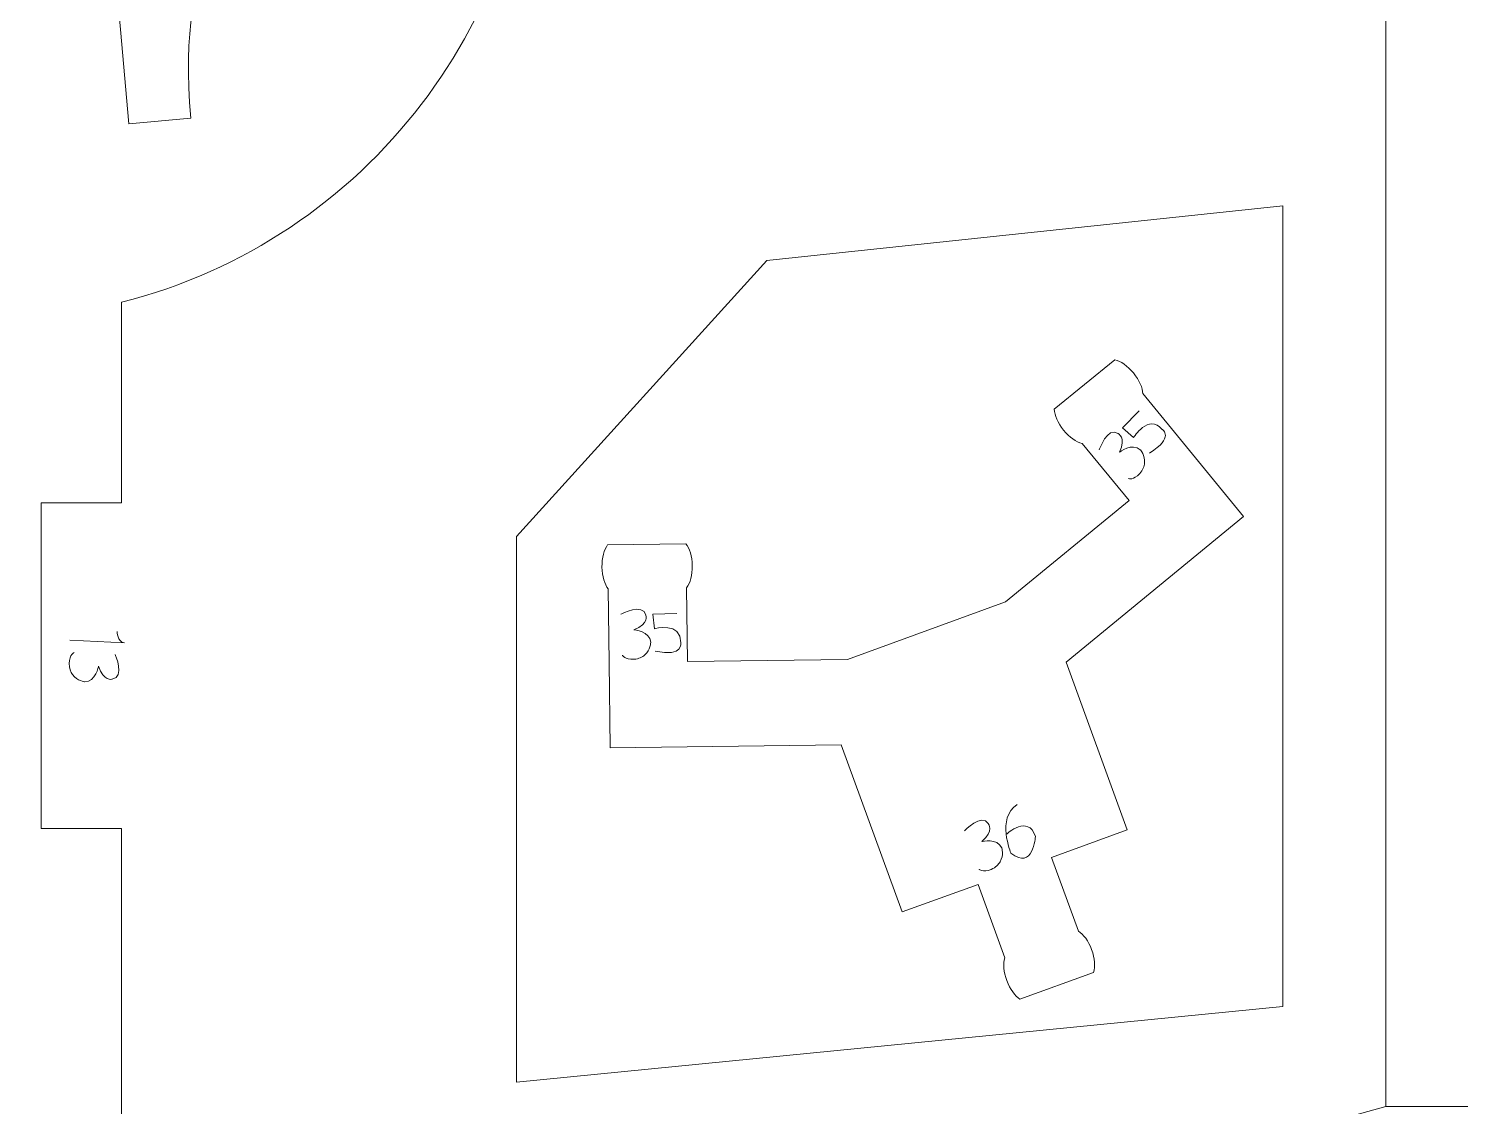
# Model space of a CAD drawing. Header units: centimetres. Extents: x -25 to 25, y -32.5 to 32.5.
# Drawn here: x -14.24 to -8.75, y -11.95 to -7.83 of the extents above; entities that cross this region are included whole.
import ezdxf

# ---------------------------------------------------------------- set-up
doc = ezdxf.new("R2010")
doc.units = ezdxf.units.CM
doc.header["$MEASUREMENT"] = 0
doc.layers.add('Capa 1', color=7, linetype='Continuous')

msp = doc.modelspace()

# ---------------------------------------------------------------- linework, layer by layer
at = {"layer": 'Capa 1', "color": 250, "lineweight": 9}
for points, knots in [([(-9.1723, -7.64937), (-9.1723, -7.64937), (-9.03691, -7.64937), (-9.03691, -7.64937), (-9.03691, -7.64937), (-9.03691, -7.64937), (-9.03691, -11.9547), (-9.03691, -11.9547), (-9.03691, -11.9547), (-9.03691, -11.9547), (-10.64317, -12.40194), (-10.64317, -12.40194), (-10.64317, -12.40194), (-10.64434, -12.39776), (-10.72507, -12.10227), (-10.72507, -12.10227), (-10.72507, -12.10227), (-10.72507, -12.10227), (-11.40795, -12.29425), (-11.40795, -12.29425), (-11.40795, -12.29425), (-11.40795, -12.29425), (-11.32437, -12.5916), (-11.32437, -12.5916), (-11.32437, -12.5916), (-11.32437, -12.5916), (-11.61796, -12.67334), (-11.61796, -12.67334), (-11.61796, -12.67334), (-11.61796, -12.67334), (-11.92924, -17.35374), (-11.92924, -17.35374), (-11.92924, -17.35374), (-11.92924, -17.35374), (-12.49025, -17.35343), (-12.49025, -17.35343), (-12.49025, -17.35343), (-12.49025, -17.35343), (-12.49025, -15.92886), (-12.49025, -15.92886), (-12.49025, -15.92886), (-12.49025, -15.92886), (-13.88013, -14.25651), (-13.88013, -14.25651), (-13.88013, -14.25651), (-13.88013, -14.25651), (-13.88013, -13.262), (-13.88013, -13.262), (-13.88013, -13.262), (-13.88013, -13.262), (-14.18901, -13.26203), (-14.18901, -13.26203), (-14.18901, -13.26203), (-14.18901, -13.26203), (-14.18901, -12.0137), (-14.18901, -12.0137), (-14.18901, -12.0137), (-14.18901, -12.0137), (-13.88013, -12.0137), (-13.88013, -12.0137), (-13.88013, -12.0137), (-13.88013, -12.0137), (-13.88013, -10.89024), (-13.88013, -10.89024), (-13.88013, -10.89024), (-13.88013, -10.89024), (-14.18901, -10.89024), (-14.18901, -10.89024), (-14.18901, -10.89024), (-14.18901, -10.89024), (-14.18901, -9.64191), (-14.18901, -9.64191), (-14.18901, -9.64191), (-14.18901, -9.64191), (-13.88013, -9.64193), (-13.88013, -9.64193), (-13.88013, -9.64193), (-13.88013, -9.64193), (-13.88013, -8.87375), (-13.88013, -8.87375), (-13.88013, -8.87375), (-12.9393, -8.63427), (-12.28617, -7.77991), (-12.30182, -6.80921), (-12.30182, -6.80921), (-12.31747, -5.83851), (-13.0451, -4.9958), (-13.99316, -4.78678), (-13.99316, -4.78678), (-13.99316, -4.78678), (-13.99316, -4.03776), (-13.99316, -4.03776), (-13.99316, -4.03776), (-13.99316, -4.03776), (-13.3734, -4.03776), (-13.3734, -4.03776), (-13.3734, -4.03776), (-13.3734, -4.03776), (-13.37341, -4.34662), (-13.37341, -4.34662), (-13.37341, -4.34662), (-13.37341, -4.34662), (-12.1516, -4.34662), (-12.1516, -4.34662), (-12.1516, -4.34662), (-12.1516, -4.34662), (-12.15164, -4.03776), (-12.15164, -4.03776), (-12.15164, -4.03776), (-12.15164, -4.03776), (-11.33399, -4.03776), (-11.33399, -4.03776), (-11.33399, -4.03776), (-11.33399, -4.03776), (-10.81065, -4.22066), (-10.81065, -4.22066), (-10.81065, -4.22066), (-10.81065, -4.22066), (-10.91575, -4.51592), (-10.91575, -4.51592), (-10.91575, -4.51592), (-10.91575, -4.51592), (-9.91128, -4.86214), (-9.91128, -4.86214), (-9.91128, -4.86214), (-9.91128, -4.86214), (-9.81063, -4.57013), (-9.81063, -4.57013), (-9.81063, -4.57013), (-9.81063, -4.57013), (-9.03691, -4.84052), (-9.03691, -4.84052), (-9.03691, -4.84052), (-9.03691, -4.84052), (-9.03691, -6.40182), (-9.03691, -6.40182), (-9.03691, -6.40182), (-9.03691, -6.40182), (-9.1723, -6.40104), (-9.1723, -6.40104)], [0, 0, 0, 0, 0.0277778, 0.0277778, 0.0277778, 0.0277778, 0.0555556, 0.0555556, 0.0555556, 0.0555556, 0.0833333, 0.0833333, 0.0833333, 0.0833333, 0.1111111, 0.1111111, 0.1111111, 0.1111111, 0.1388889, 0.1388889, 0.1388889, 0.1388889, 0.1666667, 0.1666667, 0.1666667, 0.1666667, 0.1944444, 0.1944444, 0.1944444, 0.1944444, 0.2222222, 0.2222222, 0.2222222, 0.2222222, 0.25, 0.25, 0.25, 0.25, 0.2777778, 0.2777778, 0.2777778, 0.2777778, 0.3055556, 0.3055556, 0.3055556, 0.3055556, 0.3333333, 0.3333333, 0.3333333, 0.3333333, 0.3611111, 0.3611111, 0.3611111, 0.3611111, 0.3888889, 0.3888889, 0.3888889, 0.3888889, 0.4166667, 0.4166667, 0.4166667, 0.4166667, 0.4444444, 0.4444444, 0.4444444, 0.4444444, 0.4722222, 0.4722222, 0.4722222, 0.4722222, 0.5, 0.5, 0.5, 0.5, 0.5277778, 0.5277778, 0.5277778, 0.5277778, 0.5555556, 0.5555556, 0.5555556, 0.5555556, 0.5833333, 0.5833333, 0.5833333, 0.5833333, 0.6111111, 0.6111111, 0.6111111, 0.6111111, 0.6388889, 0.6388889, 0.6388889, 0.6388889, 0.6666667, 0.6666667, 0.6666667, 0.6666667, 0.6944444, 0.6944444, 0.6944444, 0.6944444, 0.7222222, 0.7222222, 0.7222222, 0.7222222, 0.75, 0.75, 0.75, 0.75, 0.7777778, 0.7777778, 0.7777778, 0.7777778, 0.8055556, 0.8055556, 0.8055556, 0.8055556, 0.8333333, 0.8333333, 0.8333333, 0.8333333, 0.8611111, 0.8611111, 0.8611111, 0.8611111, 0.8888889, 0.8888889, 0.8888889, 0.8888889, 0.9166667, 0.9166667, 0.9166667, 0.9166667, 0.9444444, 0.9444444, 0.9444444, 0.9444444, 1, 1, 1, 1]), ([(-9.43222, -11.57219), (-9.43222, -11.57219), (-9.43222, -8.50428), (-9.43222, -8.50428), (-9.43222, -8.50428), (-9.43222, -8.50428), (-11.40875, -8.71323), (-11.40875, -8.71323), (-11.40875, -8.71323), (-11.40875, -8.71323), (-12.36717, -9.77103), (-12.36717, -9.77103), (-12.36717, -9.77103), (-12.36717, -9.77103), (-12.36717, -11.86184), (-12.36717, -11.86184), (-12.36717, -11.86184), (-12.36717, -11.86184), (-9.43222, -11.57219), (-9.43222, -11.57219)], [0, 0, 0, 0, 0.1666667, 0.1666667, 0.1666667, 0.1666667, 0.3333333, 0.3333333, 0.3333333, 0.3333333, 0.5, 0.5, 0.5, 0.5, 0.6666667, 0.6666667, 0.6666667, 0.6666667, 1, 1, 1, 1]), ([(-9.03692, -11.95469), (-9.03692, -11.95469), (-6.28396, -11.95469), (-6.28396, -11.95469), (-6.28396, -11.95469), (-6.28396, -11.95469), (-6.28396, -11.64581), (-6.28396, -11.64581), (-6.28396, -11.64581), (-6.28396, -11.64581), (-4.32338, -11.64581), (-4.32338, -11.64581), (-4.32338, -11.64581), (-4.32338, -11.64581), (-4.32338, -11.95469), (-4.32338, -11.95469), (-4.32338, -11.95469), (-4.32338, -11.95469), (-1.57042, -11.95469), (-1.57042, -11.95469)], [0, 0, 0, 0, 0.1666667, 0.1666667, 0.1666667, 0.1666667, 0.3333333, 0.3333333, 0.3333333, 0.3333333, 0.5, 0.5, 0.5, 0.5, 0.6666667, 0.6666667, 0.6666667, 0.6666667, 1, 1, 1, 1])]:
    msp.add_open_spline(points, degree=3, knots=knots, dxfattribs=at)
at = {"layer": 'Capa 1', "color": 250, "lineweight": 18}
for points, knots in [([(-14.21809, -6.95737), (-14.1998, -7.16482), (-14.08579, -7.34392), (-13.91652, -7.46543), (-13.91652, -7.46543), (-13.91652, -7.46543), (-13.85267, -8.18977), (-13.85267, -8.18977), (-13.85267, -8.18977), (-13.85267, -8.18977), (-13.61547, -8.16886), (-13.61547, -8.16886), (-13.61547, -8.16886), (-13.64428, -7.84193), (-13.60271, -7.59348), (-13.5099, -7.62383), (-13.5099, -7.62383), (-13.44224, -7.64594), (-13.36606, -7.63517), (-13.29127, -7.62858), (-13.29127, -7.62858), (-13.00961, -7.60375), (-12.76987, -7.46432), (-12.62881, -7.26902), (-12.62881, -7.26902), (-12.62881, -7.26902), (-13.37033, -7.33438), (-13.37033, -7.33438), (-13.37033, -7.33438), (-13.37033, -7.33438), (-13.39667, -7.03554), (-13.39667, -7.03554), (-13.39667, -7.03554), (-13.39667, -7.03554), (-12.50024, -6.95653), (-12.50024, -6.95653), (-12.50024, -6.95653), (-12.4932, -6.90726), (-12.49166, -6.85676), (-12.49617, -6.80559), (-12.49617, -6.80559), (-12.50068, -6.75441), (-12.51103, -6.70496), (-12.52658, -6.65768), (-12.52658, -6.65768), (-12.52658, -6.65768), (-13.42302, -6.7367), (-13.42302, -6.7367), (-13.42302, -6.7367), (-13.42302, -6.7367), (-13.44936, -6.43786), (-13.44936, -6.43786), (-13.44936, -6.43786), (-13.44936, -6.43786), (-12.70783, -6.3725), (-12.70783, -6.3725), (-12.70783, -6.3725), (-12.88089, -6.20489), (-13.14132, -6.10954), (-13.42298, -6.13437), (-13.42298, -6.13437), (-13.48573, -6.1399), (-13.54729, -6.1482), (-13.60434, -6.16738), (-13.60434, -6.16738), (-13.69918, -6.19929), (-13.80898, -5.97345), (-13.84462, -5.56921), (-13.84462, -5.56921), (-13.84462, -5.56921), (-14.08182, -5.59012), (-14.08182, -5.59012), (-14.08182, -5.59012), (-14.08182, -5.59012), (-14.01004, -6.40438), (-14.01004, -6.40438), (-14.01004, -6.40438), (-14.15545, -6.55363), (-14.23638, -6.74991), (-14.21809, -6.95737)], [0, 0, 0, 0, 0.047619, 0.047619, 0.047619, 0.047619, 0.0952381, 0.0952381, 0.0952381, 0.0952381, 0.1428571, 0.1428571, 0.1428571, 0.1428571, 0.1904762, 0.1904762, 0.1904762, 0.1904762, 0.2380952, 0.2380952, 0.2380952, 0.2380952, 0.2857143, 0.2857143, 0.2857143, 0.2857143, 0.3333333, 0.3333333, 0.3333333, 0.3333333, 0.3809524, 0.3809524, 0.3809524, 0.3809524, 0.4285714, 0.4285714, 0.4285714, 0.4285714, 0.4761905, 0.4761905, 0.4761905, 0.4761905, 0.5238095, 0.5238095, 0.5238095, 0.5238095, 0.5714286, 0.5714286, 0.5714286, 0.5714286, 0.6190476, 0.6190476, 0.6190476, 0.6190476, 0.6666667, 0.6666667, 0.6666667, 0.6666667, 0.7142857, 0.7142857, 0.7142857, 0.7142857, 0.7619048, 0.7619048, 0.7619048, 0.7619048, 0.8095238, 0.8095238, 0.8095238, 0.8095238, 0.8571429, 0.8571429, 0.8571429, 0.8571429, 0.9047619, 0.9047619, 0.9047619, 0.9047619, 1, 1, 1, 1]), ([(-10.07486, -9.09404), (-10.05289, -9.09905), (-10.02612, -9.11732), (-10.00375, -9.14471), (-10.00375, -9.14471), (-9.98139, -9.17209), (-9.96884, -9.20197), (-9.96832, -9.22451)], [0, 0, 0, 0, 0.3333333, 0.3333333, 0.3333333, 0.3333333, 1, 1, 1, 1]), ([(-9.96806, -9.22382), (-9.96806, -9.22382), (-9.78896, -9.44195), (-9.78896, -9.44195), (-9.78896, -9.44195), (-9.78896, -9.44195), (-9.58213, -9.69484), (-9.58213, -9.69484), (-9.58213, -9.69484), (-9.58213, -9.69484), (-10.26231, -10.25332), (-10.26231, -10.25332), (-10.26231, -10.25332), (-10.26231, -10.25332), (-10.02788, -10.89533), (-10.02788, -10.89533)], [0, 0, 0, 0, 0.2, 0.2, 0.2, 0.2, 0.4, 0.4, 0.4, 0.4, 0.6, 0.6, 0.6, 0.6, 1, 1, 1, 1]), ([(-10.30723, -9.28379), (-10.30671, -9.30632), (-10.29416, -9.3362), (-10.2718, -9.36359), (-10.2718, -9.36359), (-10.24943, -9.39098), (-10.22266, -9.40925), (-10.20069, -9.41426)], [0, 0, 0, 0, 0.3333333, 0.3333333, 0.3333333, 0.3333333, 1, 1, 1, 1]), ([(-11.71582, -9.96833), (-11.71582, -9.96833), (-11.71223, -10.25054), (-11.71223, -10.25054), (-11.71223, -10.25054), (-11.71223, -10.25054), (-11.09946, -10.24272), (-11.09946, -10.24272), (-11.09946, -10.24272), (-11.09946, -10.24272), (-10.49469, -10.0219), (-10.49469, -10.0219), (-10.49469, -10.0219), (-10.49469, -10.0219), (-10.02107, -9.63301), (-10.02107, -9.63301), (-10.02107, -9.63301), (-10.02107, -9.63301), (-10.20018, -9.41489), (-10.20018, -9.41489)], [0, 0, 0, 0, 0.1666667, 0.1666667, 0.1666667, 0.1666667, 0.3333333, 0.3333333, 0.3333333, 0.3333333, 0.5, 0.5, 0.5, 0.5, 0.6666667, 0.6666667, 0.6666667, 0.6666667, 1, 1, 1, 1]), ([(-12.01839, -9.80372), (-12.03196, -9.82171), (-12.04066, -9.85293), (-12.04012, -9.88828), (-12.04012, -9.88828), (-12.03957, -9.92364), (-12.02992, -9.95457), (-12.01579, -9.97214)], [0, 0, 0, 0, 0.3333333, 0.3333333, 0.3333333, 0.3333333, 1, 1, 1, 1]), ([(-11.71843, -9.79909), (-11.7043, -9.81666), (-11.69465, -9.84759), (-11.6941, -9.88295), (-11.6941, -9.88295), (-11.69356, -9.9183), (-11.70225, -9.94952), (-11.71583, -9.96751)], [0, 0, 0, 0, 0.3333333, 0.3333333, 0.3333333, 0.3333333, 1, 1, 1, 1]), ([(-10.88946, -11.20993), (-10.88946, -11.20993), (-11.12335, -10.5694), (-11.12335, -10.5694), (-11.12335, -10.5694), (-11.12335, -10.5694), (-12.00805, -10.58065), (-12.00805, -10.58065), (-12.00805, -10.58065), (-12.00805, -10.58065), (-12.0122, -10.25434), (-12.0122, -10.25434), (-12.0122, -10.25434), (-12.0122, -10.25434), (-12.01579, -9.97214), (-12.01579, -9.97214)], [0, 0, 0, 0, 0.2, 0.2, 0.2, 0.2, 0.4, 0.4, 0.4, 0.4, 0.6, 0.6, 0.6, 0.6, 1, 1, 1, 1]), ([(-10.02788, -10.89533), (-10.02788, -10.89533), (-10.31776, -11.00118), (-10.31776, -11.00118), (-10.31776, -11.00118), (-10.31776, -11.00118), (-10.21487, -11.28298), (-10.21487, -11.28298)], [0, 0, 0, 0, 0.3333333, 0.3333333, 0.3333333, 0.3333333, 1, 1, 1, 1]), ([(-10.49667, -11.38588), (-10.49667, -11.38588), (-10.59956, -11.10408), (-10.59956, -11.10408), (-10.59956, -11.10408), (-10.59956, -11.10408), (-10.88946, -11.20993), (-10.88946, -11.20993)], [0, 0, 0, 0, 0.3333333, 0.3333333, 0.3333333, 0.3333333, 1, 1, 1, 1]), ([(-10.21487, -11.28298), (-10.19576, -11.29493), (-10.17647, -11.32098), (-10.16435, -11.35419), (-10.16435, -11.35419), (-10.15222, -11.38741), (-10.15018, -11.41975), (-10.15709, -11.4412)], [0, 0, 0, 0, 0.3333333, 0.3333333, 0.3333333, 0.3333333, 1, 1, 1, 1]), ([(-10.49667, -11.38588), (-10.50358, -11.40733), (-10.50154, -11.43967), (-10.48941, -11.47289), (-10.48941, -11.47289), (-10.47728, -11.5061), (-10.458, -11.53215), (-10.43889, -11.5441)], [0, 0, 0, 0, 0.3333333, 0.3333333, 0.3333333, 0.3333333, 1, 1, 1, 1])]:
    msp.add_open_spline(points, degree=3, knots=knots, dxfattribs=at)
for points in [[(-10.30722, -9.28379), (-10.30722, -9.28379), (-10.07486, -9.09404), (-10.07486, -9.09404)], [(-12.0184, -9.80372), (-12.0184, -9.80372), (-11.71843, -9.79909), (-11.71843, -9.79909)], [(-10.15709, -11.4412), (-10.15709, -11.4412), (-10.43889, -11.5441), (-10.43889, -11.5441)]]:
    msp.add_open_spline(points, degree=3, dxfattribs=at)
at = {"layer": 'Capa 1', "color": 22, "lineweight": 5}
for points, knots in [([(-9.98196, -9.2896), (-9.98196, -9.2896), (-10.04631, -9.35461), (-10.04631, -9.35461), (-10.04631, -9.35461), (-10.04631, -9.35461), (-10.0037, -9.39168), (-10.0037, -9.39168)], [0, 0, 0, 0, 0.3333333, 0.3333333, 0.3333333, 0.3333333, 1, 1, 1, 1]), ([(-10.0037, -9.39168), (-10.0037, -9.39168), (-9.94743, -9.29972), (-9.89367, -9.36093), (-9.89367, -9.36093), (-9.89367, -9.36093), (-9.84608, -9.39192), (-9.94246, -9.45156)], [0, 0, 0, 0, 0.3333333, 0.3333333, 0.3333333, 0.3333333, 1, 1, 1, 1]), ([(-10.02267, -9.54916), (-10.02267, -9.54916), (-10.0044, -9.55691), (-9.98005, -9.5303), (-9.98005, -9.5303), (-9.96741, -9.51649), (-9.96283, -9.50223), (-9.9615, -9.48993), (-9.9615, -9.48993), (-9.9583, -9.45991), (-9.97821, -9.43874), (-9.97821, -9.43874), (-9.97821, -9.43874), (-10.00889, -9.41045), (-10.05744, -9.4486), (-10.05744, -9.4486), (-10.05744, -9.4486), (-10.03145, -9.39014), (-10.06308, -9.37652), (-10.06308, -9.37652), (-10.06308, -9.37652), (-10.10446, -9.34814), (-10.13494, -9.43937), (-10.13494, -9.43937)], [0, 0, 0, 0, 0.1428571, 0.1428571, 0.1428571, 0.1428571, 0.2857143, 0.2857143, 0.2857143, 0.2857143, 0.4285714, 0.4285714, 0.4285714, 0.4285714, 0.5714286, 0.5714286, 0.5714286, 0.5714286, 0.7142857, 0.7142857, 0.7142857, 0.7142857, 1, 1, 1, 1]), ([(-11.96148, -10.22588), (-11.96148, -10.22588), (-11.95357, -10.24408), (-11.91759, -10.24155), (-11.91759, -10.24155), (-11.89892, -10.24024), (-11.88577, -10.23306), (-11.87634, -10.22506), (-11.87634, -10.22506), (-11.85335, -10.2055), (-11.8532, -10.17643), (-11.8532, -10.17643), (-11.8532, -10.17643), (-11.85595, -10.1348), (-11.91743, -10.12902), (-11.91743, -10.12902), (-11.91743, -10.12902), (-11.85833, -10.10453), (-11.87188, -10.07288), (-11.87188, -10.07288), (-11.87188, -10.07288), (-11.88233, -10.0238), (-11.96727, -10.06895), (-11.96727, -10.06895)], [0, 0, 0, 0, 0.1428571, 0.1428571, 0.1428571, 0.1428571, 0.2857143, 0.2857143, 0.2857143, 0.2857143, 0.4285714, 0.4285714, 0.4285714, 0.4285714, 0.5714286, 0.5714286, 0.5714286, 0.5714286, 0.7142857, 0.7142857, 0.7142857, 0.7142857, 1, 1, 1, 1]), ([(-11.7532, -10.06572), (-11.7532, -10.06572), (-11.84463, -10.06854), (-11.84463, -10.06854), (-11.84463, -10.06854), (-11.84463, -10.06854), (-11.83926, -10.12476), (-11.83926, -10.12476)], [0, 0, 0, 0, 0.3333333, 0.3333333, 0.3333333, 0.3333333, 1, 1, 1, 1]), ([(-11.83926, -10.12476), (-11.83926, -10.12476), (-11.73513, -10.09685), (-11.73831, -10.17825), (-11.73831, -10.17825), (-11.73831, -10.17825), (-11.72516, -10.23349), (-11.83611, -10.21036)], [0, 0, 0, 0, 0.3333333, 0.3333333, 0.3333333, 0.3333333, 1, 1, 1, 1]), ([(-14.0614, -10.21564), (-14.0614, -10.21564), (-14.0802, -10.22199), (-14.0807, -10.25806), (-14.0807, -10.25806), (-14.08097, -10.27678), (-14.07492, -10.29048), (-14.06773, -10.30055), (-14.06773, -10.30055), (-14.05017, -10.3251), (-14.02122, -10.32769), (-14.02122, -10.32769), (-14.02122, -10.32769), (-13.9795, -10.32844), (-13.96858, -10.26767), (-13.96858, -10.26767), (-13.96858, -10.26767), (-13.94914, -10.32861), (-13.91647, -10.31777), (-13.91647, -10.31777), (-13.91647, -10.31777), (-13.86668, -10.31147), (-13.90455, -10.22305), (-13.90455, -10.22305)], [0, 0, 0, 0, 0.1428571, 0.1428571, 0.1428571, 0.1428571, 0.2857143, 0.2857143, 0.2857143, 0.2857143, 0.4285714, 0.4285714, 0.4285714, 0.4285714, 0.5714286, 0.5714286, 0.5714286, 0.5714286, 0.7142857, 0.7142857, 0.7142857, 0.7142857, 1, 1, 1, 1]), ([(-10.48934, -10.91077), (-10.48934, -10.91077), (-10.40688, -10.83574), (-10.37978, -10.9203), (-10.37978, -10.9203), (-10.37978, -10.9203), (-10.38774, -11.05376), (-10.47358, -10.98418), (-10.47358, -10.98418), (-10.47358, -10.98418), (-10.53011, -10.85049), (-10.44949, -10.79843)], [0, 0, 0, 0, 0.25, 0.25, 0.25, 0.25, 0.5, 0.5, 0.5, 0.5, 1, 1, 1, 1]), ([(-10.59525, -11.0459), (-10.59525, -11.0459), (-10.58189, -11.06057), (-10.54865, -11.04655), (-10.54865, -11.04655), (-10.5314, -11.03927), (-10.52129, -11.02823), (-10.51495, -11.01761), (-10.51495, -11.01761), (-10.49951, -10.99167), (-10.50876, -10.96411), (-10.50876, -10.96411), (-10.50876, -10.96411), (-10.52483, -10.9256), (-10.58487, -10.94), (-10.58487, -10.94), (-10.58487, -10.94), (-10.53686, -10.89773), (-10.55991, -10.87216), (-10.55991, -10.87216), (-10.55991, -10.87216), (-10.58566, -10.82909), (-10.65145, -10.89927), (-10.65145, -10.89927)], [0, 0, 0, 0, 0.1428571, 0.1428571, 0.1428571, 0.1428571, 0.2857143, 0.2857143, 0.2857143, 0.2857143, 0.4285714, 0.4285714, 0.4285714, 0.4285714, 0.5714286, 0.5714286, 0.5714286, 0.5714286, 0.7142857, 0.7142857, 0.7142857, 0.7142857, 1, 1, 1, 1])]:
    msp.add_open_spline(points, degree=3, knots=knots, dxfattribs=at)
for points in [[(-13.89705, -10.13496), (-13.89705, -10.13496), (-13.8973, -10.1754), (-13.86964, -10.17835)], [(-13.86964, -10.17835), (-13.86964, -10.17835), (-14.07892, -10.16848), (-14.07892, -10.16848)]]:
    msp.add_open_spline(points, degree=3, dxfattribs=at)

doc.saveas('drawing.dxf')
